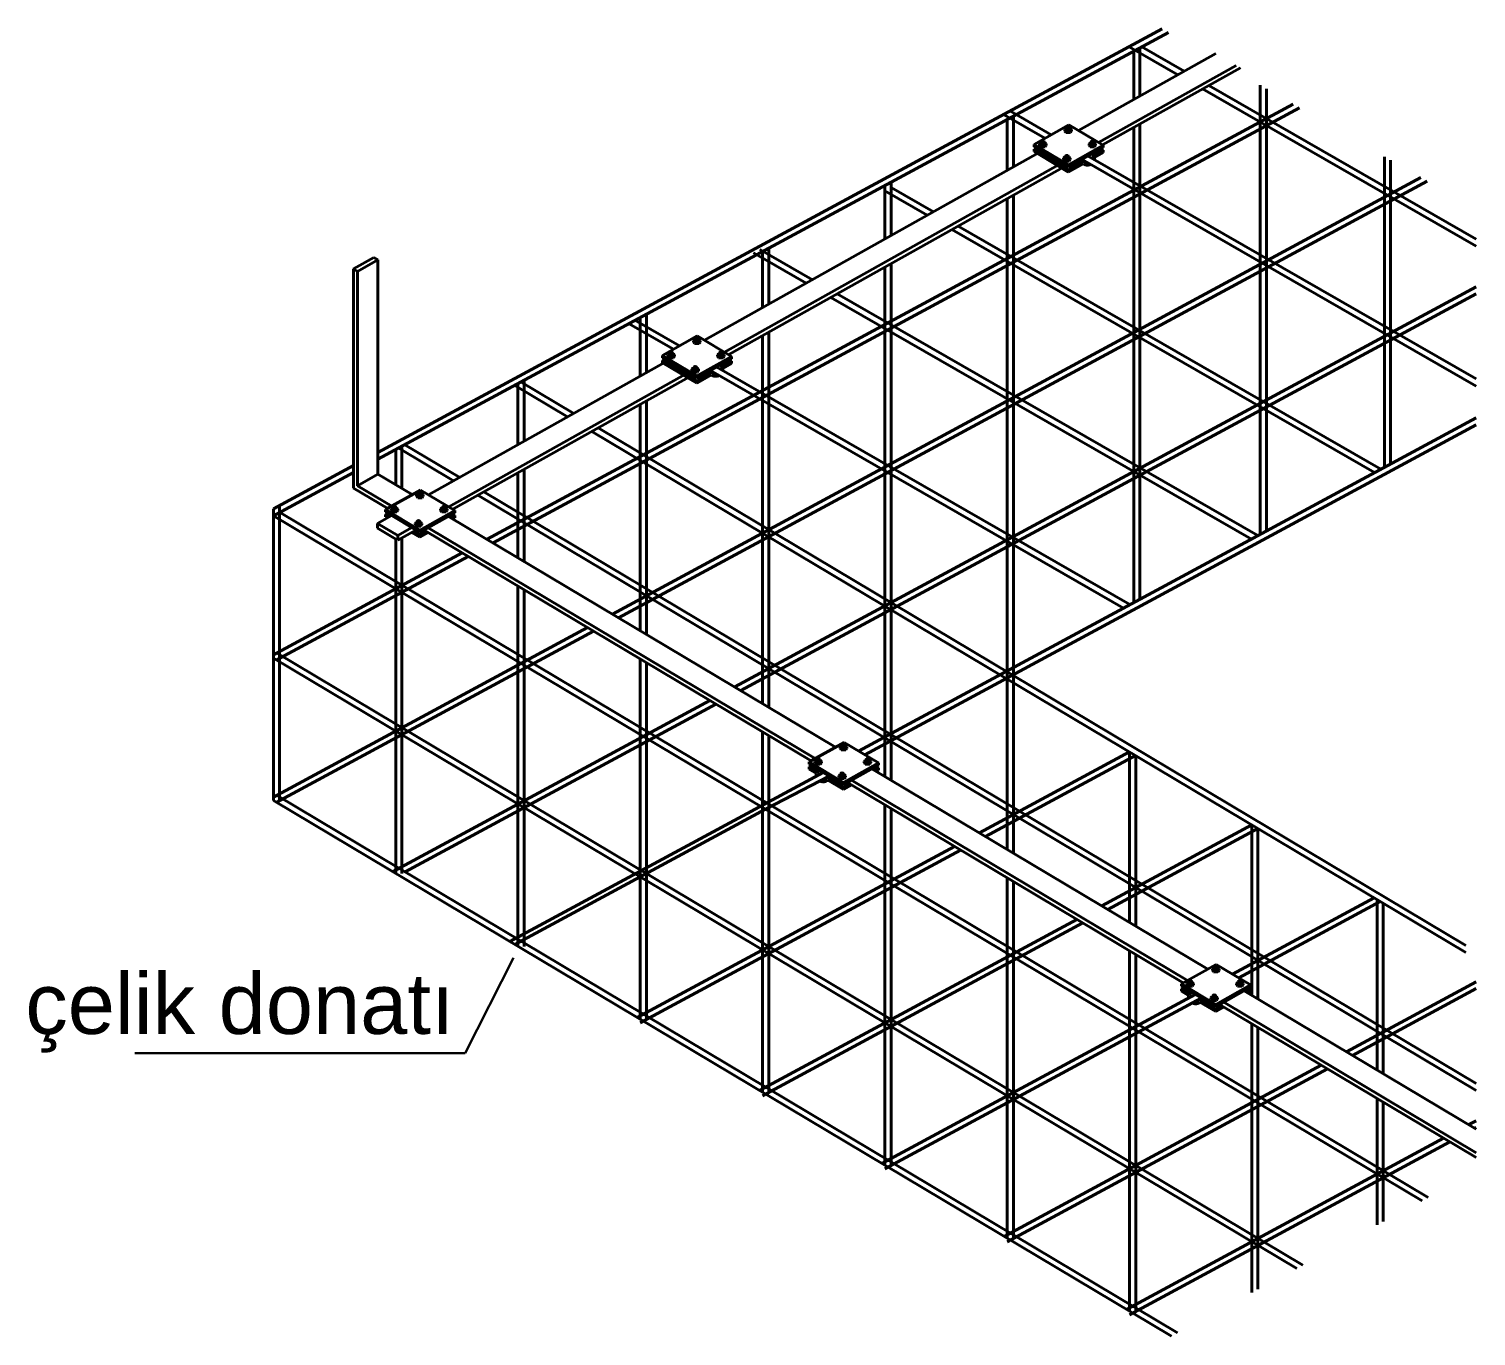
# Model space of a CAD drawing. Header units: millimetres. Extents: x -4521 to 20262, y 301 to 3092.
# Drawn here: x -1171.7 to -933.5, y 1295.6 to 1510.9 of the extents above; entities that cross this region are included whole.
import ezdxf

# ---------------------------------------------------------------- set-up
doc = ezdxf.new("R2010")
doc.units = ezdxf.units.MM
for name, color, linetype, lineweight in [('Aydınlatma Hattı', 1, 'Continuous', 40), ('Priz Hattı', 2, 'Continuous', 40), ('Yazılar', 4, 'Continuous', 30)]:
    doc.layers.add(name, color=color, linetype=linetype, lineweight=lineweight)
doc.styles.get("Standard").update_dxf_attribs({"font": 'arial.ttf'})

msp = doc.modelspace()

# ---------------------------------------------------------------- linework, layer by layer
at = {"layer": 'Aydınlatma Hattı'}
for p, q in [((-1114.279, 1441.123), (-985.14, 1510.853)), ((-1114.279, 1439.978), (-984.114, 1510.263)), ((-990.59, 1507.91), (-982.581, 1503.305)), ((-989.833, 1507.175), (-989.833, 1499.238)), ((-988.826, 1507.719), (-988.826, 1499.802)), ((-988.522, 1507.883), (-981.558, 1503.878)), ((-977.493, 1501.541), (-933.483, 1476.236)), ((-969.004, 1501.575), (-969.004, 1427.638)), ((-978.515, 1500.967), (-933.483, 1475.074)), ((-967.997, 1500.996), (-967.997, 1428.182)), ((-1096.296, 1426.802), (-963.587, 1498.461)), ((-1095.289, 1426.201), (-962.56, 1497.87)), ((-1011.196, 1496.729), (-1004.454, 1492.852)), ((-1010.154, 1497.291), (-1003.431, 1493.425)), ((-1009.661, 1496.469), (-1009.661, 1488.117)), ((-1010.668, 1495.925), (-1010.668, 1487.553)), ((-989.833, 1494.62), (-989.833, 1416.391)), ((-988.826, 1495.185), (-988.826, 1416.935)), ((-998.355, 1489.345), (-933.483, 1452.045)), ((-997.333, 1489.919), (-933.483, 1453.206)), ((-948.552, 1489.816), (-948.552, 1438.682)), ((-947.545, 1489.237), (-947.545, 1439.226)), ((-1075.663, 1414.494), (-942.555, 1486.368)), ((-1074.656, 1413.894), (-941.529, 1485.778)), ((-1030.806, 1485.051), (-1030.806, 1476.258)), ((-1029.807, 1484.742), (-1022.831, 1480.731)), ((-1029.799, 1485.595), (-1029.799, 1476.823)), ((-1030.849, 1484.179), (-1023.853, 1480.157)), ((-1010.668, 1482.935), (-1010.668, 1375.725)), ((-1009.661, 1483.499), (-1009.661, 1375.124)), ((-1019.788, 1477.82), (-950.186, 1437.8)), ((-1018.765, 1478.393), (-949.144, 1438.362)), ((-1052.445, 1473.975), (-1043.77, 1468.987)), ((-1051.423, 1474.549), (-1042.747, 1469.561)), ((-1050.944, 1474.177), (-1050.944, 1464.964)), ((-1049.937, 1474.721), (-1049.937, 1465.528)), ((-1030.806, 1471.64), (-1030.806, 1387.737)), ((-1029.799, 1472.205), (-1029.799, 1387.137)), ((-1055.524, 1402.482), (-933.483, 1468.38)), ((-1054.517, 1401.881), (-933.483, 1467.236)), ((-1039.704, 1466.65), (-970.475, 1426.844)), ((-1038.682, 1467.223), (-969.433, 1427.407)), ((-1072, 1462.918), (-1064.603, 1458.665)), ((-1071.083, 1463.303), (-1071.083, 1453.669)), ((-1070.076, 1463.846), (-1070.076, 1454.234)), ((-1073.041, 1462.356), (-1065.626, 1458.092)), ((-1049.937, 1460.91), (-1049.937, 1399.149)), ((-1050.944, 1460.346), (-1050.944, 1399.75)), ((-1059.527, 1454.585), (-991.518, 1415.481)), ((-1058.504, 1455.159), (-990.477, 1416.044)), ((-1091.902, 1452.248), (-1083.041, 1446.962)), ((-1091.221, 1452.429), (-1091.221, 1442.375)), ((-1090.87, 1452.805), (-1082.028, 1447.531)), ((-1090.214, 1452.972), (-1090.214, 1442.939)), ((-1071.083, 1449.051), (-1071.083, 1411.762)), ((-1070.076, 1449.616), (-1070.076, 1411.162)), ((-1035.14, 1391.927), (-933.483, 1446.819)), ((-1079.051, 1444.582), (-935.153, 1358.747)), ((-1078.038, 1445.151), (-935.153, 1359.919)), ((-1034.133, 1391.326), (-933.483, 1445.674)), ((-1111.359, 1441.555), (-1111.359, 1435.787)), ((-1110.865, 1441.822), (-1101.823, 1436.429)), ((-1110.352, 1442.098), (-1110.352, 1435.187)), ((-1109.833, 1442.379), (-1100.81, 1436.997)), ((-1131.498, 1431.825), (-1118.307, 1438.948)), ((-1131.498, 1430.681), (-1118.307, 1437.803)), ((-1091.221, 1437.757), (-1091.221, 1423.775)), ((-1090.214, 1438.322), (-1090.214, 1423.174)), ((-1096.82, 1434.617), (-933.483, 1337.185)), ((-1130.491, 1432.369), (-1130.491, 1383.783)), ((-1097.833, 1434.049), (-933.483, 1336.013)), ((-1131.498, 1431.825), (-1131.498, 1383.783)), ((-1131.498, 1430.681), (-942.38, 1317.871)), ((-1130.491, 1431.252), (-941.348, 1318.428)), ((-1050.077, 1429.011), (-1050.077, 1429.031)), ((-1111.359, 1426.843), (-1111.359, 1371.77)), ((-1110.352, 1427.027), (-1110.352, 1371.77)), ((-1131.498, 1407.794), (-1100.422, 1424.574)), ((-1131.019, 1406.908), (-1099.415, 1423.973)), ((-1091.221, 1419.085), (-1091.221, 1359.757)), ((-1090.214, 1418.484), (-1090.214, 1359.757)), ((-1131.498, 1384.345), (-1079.789, 1412.266)), ((-1131.019, 1383.459), (-1078.782, 1411.665)), ((-1130.982, 1408.096), (-961.981, 1307.287)), ((-1131.498, 1407.232), (-963.013, 1306.73)), ((-1090.214, 1406.655), (-1090.214, 1359.757)), ((-1071.083, 1407.073), (-1071.083, 1347.745)), ((-1070.076, 1406.472), (-1070.076, 1347.745)), ((-1111.854, 1372.065), (-1059.651, 1400.253)), ((-1109.816, 1372.022), (-1058.644, 1399.653)), ((-1050.944, 1395.06), (-1050.944, 1335.732)), ((-1049.937, 1394.459), (-1049.937, 1335.732)), ((-1015.248, 1378.456), (-990.551, 1391.792)), ((-990.529, 1391.779), (-990.529, 1363.712)), ((-1014.241, 1377.856), (-989.544, 1391.191)), ((-989.522, 1391.178), (-989.522, 1363.111)), ((-1092.546, 1360.548), (-1040.994, 1388.384)), ((-1050.45, 1382.335), (-1039.988, 1387.784)), ((-1130.982, 1384.647), (-982.614, 1296.146)), ((-1131.498, 1383.783), (-983.646, 1295.589)), ((-1091.716, 1360.053), (-1050.45, 1382.335)), ((-1030.806, 1383.047), (-1030.806, 1323.72)), ((-1029.799, 1382.447), (-1029.799, 1323.72)), ((-995.109, 1366.444), (-970.413, 1379.779)), ((-970.391, 1379.766), (-970.391, 1351.699)), ((-994.102, 1365.843), (-969.406, 1379.179)), ((-969.384, 1379.166), (-969.384, 1351.099)), ((-1071.578, 1348.04), (-1019.374, 1376.228)), ((-1071.099, 1347.154), (-1018.367, 1375.628)), ((-1010.668, 1371.035), (-1010.668, 1311.707)), ((-1009.661, 1370.434), (-1009.661, 1311.707)), ((-973.559, 1355.194), (-950.274, 1367.767)), ((-972.552, 1354.593), (-949.267, 1367.166)), ((-949.758, 1367.459), (-949.758, 1339.392)), ((-948.751, 1366.858), (-948.751, 1338.791)), ((-1051.439, 1336.027), (-999.236, 1364.216)), ((-1050.961, 1335.141), (-998.229, 1363.615)), ((-990.529, 1359.022), (-990.529, 1299.695)), ((-989.522, 1358.422), (-989.522, 1299.695)), ((-954.832, 1342.419), (-933.483, 1353.947)), ((-1031.301, 1324.015), (-979.749, 1351.851)), ((-1030.822, 1323.129), (-978.742, 1351.251)), ((-953.826, 1341.818), (-933.483, 1352.803)), ((-970.391, 1347.01), (-970.391, 1302.746)), ((-969.384, 1346.409), (-969.384, 1303.29)), ((-1011.163, 1312.002), (-958.959, 1340.19)), ((-1010.684, 1311.116), (-957.952, 1339.59)), ((-949.758, 1334.702), (-949.758, 1313.887)), ((-948.751, 1334.101), (-948.751, 1314.431)), ((-934.694, 1330.406), (-933.483, 1331.06)), ((-933.687, 1329.805), (-933.483, 1329.916)), ((-991.024, 1299.99), (-938.821, 1328.178)), ((-990.546, 1299.104), (-937.814, 1327.577))]:
    msp.add_line(p, q, dxfattribs=at)
at = {"layer": 'Priz Hattı'}
for p, q in [((-998.954, 1494.122), (-976.34, 1506.805)), ((-995.629, 1492.139), (-972.952, 1504.857)), ((-994.964, 1491.742), (-972.274, 1504.467)), ((-1006.262, 1491.837), (-1000.522, 1495.057)), ((-1000.979, 1494.503), (-1001.163, 1494.275)), ((-1001.163, 1494.275), (-1001.163, 1494.034)), ((-1000.979, 1494.046), (-1001.163, 1494.275)), ((-1000.979, 1493.805), (-1001.163, 1494.034)), ((-1000.979, 1494.503), (-1000.837, 1494.503)), ((-1000.979, 1494.046), (-1000.254, 1494.046)), ((-1000.979, 1494.046), (-1000.979, 1493.805)), ((-1000.837, 1494.603), (-1000.837, 1494.309)), ((-1000.522, 1495.057), (-994.869, 1491.685)), ((-1000.396, 1494.603), (-1000.396, 1494.309)), ((-1000.396, 1494.503), (-1000.254, 1494.503)), ((-1000.254, 1494.503), (-1000.069, 1494.275)), ((-1000.254, 1494.046), (-1000.069, 1494.275)), ((-1000.254, 1494.046), (-1000.254, 1493.805)), ((-1000.254, 1493.805), (-1000.069, 1494.034)), ((-1000.069, 1494.275), (-1000.069, 1494.034)), ((-1006.262, 1491.837), (-1000.61, 1488.466)), ((-1006.262, 1491.837), (-1006.262, 1491.447)), ((-1005.169, 1492.153), (-1005.353, 1491.925)), ((-1005.353, 1491.925), (-1005.353, 1491.684)), ((-1005.169, 1491.696), (-1005.353, 1491.925)), ((-1005.169, 1491.455), (-1005.353, 1491.684)), ((-1005.169, 1492.153), (-1005.027, 1492.153)), ((-1005.169, 1491.696), (-1004.444, 1491.696)), ((-1005.169, 1491.696), (-1005.169, 1491.455)), ((-1005.027, 1492.253), (-1005.027, 1491.959)), ((-1004.586, 1492.253), (-1004.586, 1491.959)), ((-1004.586, 1492.153), (-1004.444, 1492.153)), ((-1004.444, 1492.153), (-1004.26, 1491.925)), ((-1004.444, 1491.696), (-1004.26, 1491.925)), ((-1004.444, 1491.696), (-1004.444, 1491.455)), ((-1004.444, 1491.455), (-1004.26, 1491.684)), ((-1004.26, 1491.925), (-1004.26, 1491.684)), ((-1000.979, 1493.805), (-1000.254, 1493.805)), ((-1000.61, 1488.466), (-994.869, 1491.685)), ((-997.023, 1492.144), (-997.207, 1491.915)), ((-997.023, 1491.686), (-997.207, 1491.915)), ((-997.207, 1491.915), (-997.207, 1491.674)), ((-997.023, 1491.445), (-997.207, 1491.674)), ((-997.023, 1492.144), (-996.881, 1492.144)), ((-997.023, 1491.686), (-997.023, 1491.445)), ((-997.023, 1491.686), (-996.298, 1491.686)), ((-996.881, 1492.243), (-996.881, 1491.95)), ((-996.44, 1492.243), (-996.44, 1491.949)), ((-996.44, 1492.144), (-996.298, 1492.144)), ((-996.298, 1492.144), (-996.113, 1491.915)), ((-996.298, 1491.686), (-996.113, 1491.915)), ((-996.298, 1491.686), (-996.298, 1491.445)), ((-996.298, 1491.445), (-996.113, 1491.674)), ((-996.113, 1491.915), (-996.113, 1491.674)), ((-994.869, 1491.685), (-994.869, 1491.3)), ((-1060.522, 1459.592), (-1005.041, 1490.708)), ((-1006.262, 1491.447), (-1000.615, 1488.078)), ((-1006.262, 1491.036), (-1005.908, 1491.235)), ((-1006.262, 1491.036), (-1006.262, 1490.645)), ((-1006.262, 1491.036), (-1000.61, 1487.664)), ((-1006.262, 1490.645), (-1000.615, 1487.276)), ((-1005.169, 1491.455), (-1004.444, 1491.455)), ((-1001.213, 1489.794), (-1001.397, 1489.565)), ((-1001.213, 1489.336), (-1001.397, 1489.565)), ((-1001.397, 1489.565), (-1001.397, 1489.324)), ((-1001.213, 1489.095), (-1001.397, 1489.324)), ((-1001.213, 1489.794), (-1001.071, 1489.794)), ((-1001.213, 1489.336), (-1001.213, 1489.095)), ((-1001.213, 1489.336), (-1000.488, 1489.336)), ((-1001.213, 1489.095), (-1000.488, 1489.095)), ((-1001.071, 1489.893), (-1001.071, 1489.6)), ((-1000.63, 1489.893), (-1000.63, 1489.599)), ((-1000.63, 1489.794), (-1000.488, 1489.794)), ((-1000.615, 1488.078), (-994.869, 1491.3)), ((-1000.488, 1489.794), (-1000.304, 1489.565)), ((-1000.488, 1489.336), (-1000.304, 1489.565)), ((-1000.488, 1489.336), (-1000.488, 1489.095)), ((-1000.488, 1489.095), (-1000.304, 1489.324)), ((-1000.304, 1489.565), (-1000.304, 1489.324)), ((-997.023, 1491.445), (-996.298, 1491.445)), ((-996.712, 1489.85), (-994.869, 1490.884)), ((-996.303, 1489.695), (-994.869, 1490.499)), ((-995.229, 1491.098), (-994.869, 1490.884)), ((-994.869, 1490.884), (-994.869, 1490.499)), ((-1057.197, 1457.609), (-1001.716, 1488.725)), ((-1056.532, 1457.212), (-1001.043, 1488.333)), ((-1000.615, 1487.276), (-998.161, 1488.652)), ((-1000.61, 1488.466), (-1000.615, 1488.078)), ((-1000.61, 1487.664), (-1000.615, 1487.276)), ((-1000.61, 1487.664), (-998.083, 1489.081)), ((-1118.307, 1471.321), (-1114.95, 1473.227)), ((-1117.635, 1470.93), (-1114.279, 1472.836)), ((-1114.279, 1472.836), (-1114.95, 1473.227)), ((-1114.279, 1437.529), (-1114.279, 1472.836)), ((-1118.307, 1435.242), (-1118.307, 1471.321)), ((-1117.635, 1470.93), (-1118.307, 1471.321)), ((-1117.635, 1435.623), (-1117.635, 1470.93)), ((-1067.439, 1457.075), (-1061.699, 1460.294)), ((-1062.155, 1459.741), (-1062.34, 1459.512)), ((-1062.34, 1459.512), (-1062.34, 1459.271)), ((-1062.155, 1459.283), (-1062.34, 1459.512)), ((-1062.155, 1459.042), (-1062.34, 1459.271)), ((-1062.155, 1459.741), (-1062.014, 1459.741)), ((-1062.155, 1459.283), (-1061.43, 1459.283)), ((-1062.155, 1459.283), (-1062.155, 1459.042)), ((-1062.155, 1459.042), (-1061.43, 1459.042)), ((-1062.014, 1459.84), (-1062.014, 1459.546)), ((-1061.699, 1460.294), (-1056.046, 1456.922)), ((-1061.572, 1459.84), (-1061.572, 1459.546)), ((-1061.572, 1459.741), (-1061.43, 1459.741)), ((-1061.43, 1459.741), (-1061.246, 1459.512)), ((-1061.43, 1459.283), (-1061.246, 1459.512)), ((-1061.43, 1459.283), (-1061.43, 1459.042)), ((-1061.43, 1459.042), (-1061.246, 1459.271)), ((-1061.246, 1459.512), (-1061.246, 1459.271)), ((-1105.941, 1434.119), (-1066.6, 1456.183)), ((-1067.439, 1457.075), (-1067.439, 1456.684)), ((-1067.439, 1457.075), (-1061.787, 1453.703)), ((-1067.439, 1456.684), (-1061.792, 1453.315)), ((-1067.439, 1456.273), (-1067.084, 1456.472)), ((-1067.439, 1456.273), (-1067.439, 1455.882)), ((-1067.439, 1456.273), (-1061.787, 1452.901)), ((-1067.439, 1455.882), (-1061.792, 1452.514)), ((-1066.346, 1457.391), (-1066.53, 1457.162)), ((-1066.53, 1457.162), (-1066.53, 1456.921)), ((-1066.346, 1456.933), (-1066.53, 1457.162)), ((-1066.346, 1456.692), (-1066.53, 1456.921)), ((-1066.346, 1457.391), (-1066.204, 1457.391)), ((-1066.346, 1456.933), (-1066.346, 1456.692)), ((-1066.346, 1456.933), (-1065.621, 1456.933)), ((-1066.346, 1456.692), (-1065.621, 1456.692)), ((-1066.204, 1457.49), (-1066.204, 1457.197)), ((-1065.763, 1457.49), (-1065.763, 1457.196)), ((-1065.763, 1457.391), (-1065.621, 1457.391)), ((-1065.621, 1457.391), (-1065.436, 1457.162)), ((-1065.621, 1456.933), (-1065.436, 1457.162)), ((-1065.621, 1456.933), (-1065.621, 1456.692)), ((-1065.621, 1456.692), (-1065.436, 1456.921)), ((-1065.436, 1457.162), (-1065.436, 1456.921)), ((-1061.792, 1453.315), (-1056.046, 1456.538)), ((-1061.787, 1453.703), (-1056.046, 1456.922)), ((-1058.199, 1457.381), (-1058.384, 1457.152)), ((-1058.199, 1456.923), (-1058.384, 1457.152)), ((-1058.384, 1457.152), (-1058.384, 1456.911)), ((-1058.199, 1456.682), (-1058.384, 1456.911)), ((-1058.199, 1457.381), (-1058.058, 1457.381)), ((-1058.199, 1456.923), (-1058.199, 1456.682)), ((-1058.199, 1456.923), (-1057.475, 1456.923)), ((-1058.199, 1456.682), (-1057.475, 1456.682)), ((-1058.058, 1457.48), (-1058.058, 1457.187)), ((-1057.889, 1455.087), (-1056.046, 1456.121)), ((-1057.616, 1457.48), (-1057.616, 1457.186)), ((-1057.616, 1457.381), (-1057.475, 1457.381)), ((-1057.48, 1454.932), (-1056.046, 1455.736)), ((-1057.475, 1457.381), (-1057.29, 1457.152)), ((-1057.475, 1456.923), (-1057.29, 1457.152)), ((-1057.475, 1456.923), (-1057.475, 1456.682)), ((-1057.475, 1456.682), (-1057.29, 1456.911)), ((-1057.29, 1457.152), (-1057.29, 1456.911)), ((-1056.406, 1456.336), (-1056.046, 1456.121)), ((-1056.046, 1456.922), (-1056.046, 1456.538)), ((-1056.046, 1456.121), (-1056.046, 1455.736)), ((-1102.616, 1432.135), (-1063.275, 1454.2)), ((-1101.951, 1431.739), (-1062.61, 1453.803)), ((-1062.39, 1455.031), (-1062.574, 1454.802)), ((-1062.39, 1454.573), (-1062.574, 1454.802)), ((-1062.574, 1454.802), (-1062.574, 1454.561)), ((-1062.39, 1454.332), (-1062.574, 1454.561)), ((-1062.39, 1455.031), (-1062.248, 1455.031)), ((-1062.39, 1454.573), (-1062.39, 1454.332)), ((-1062.39, 1454.573), (-1061.665, 1454.573)), ((-1062.39, 1454.332), (-1061.665, 1454.332)), ((-1062.248, 1455.13), (-1062.248, 1454.837)), ((-1061.807, 1455.13), (-1061.807, 1454.836)), ((-1061.807, 1455.031), (-1061.665, 1455.031)), ((-1061.792, 1452.514), (-1059.338, 1453.89)), ((-1061.787, 1453.703), (-1061.792, 1453.315)), ((-1061.787, 1452.901), (-1059.26, 1454.318)), ((-1061.665, 1455.031), (-1061.48, 1454.802)), ((-1061.665, 1454.573), (-1061.48, 1454.802)), ((-1061.665, 1454.573), (-1061.665, 1454.332)), ((-1061.665, 1454.332), (-1061.48, 1454.561)), ((-1061.48, 1454.802), (-1061.48, 1454.561)), ((-1061.787, 1452.901), (-1061.792, 1452.514)), ((-1117.635, 1435.623), (-1114.279, 1437.529)), ((-1114.279, 1437.529), (-1108.622, 1434.155)), ((-1118.307, 1435.242), (-1112.674, 1431.882)), ((-1117.635, 1435.623), (-1111.999, 1432.261)), ((-1113.012, 1431.693), (-1107.271, 1434.912)), ((-1107.728, 1434.359), (-1107.913, 1434.13)), ((-1107.728, 1434.359), (-1107.586, 1434.359)), ((-1107.586, 1434.458), (-1107.586, 1434.165)), ((-1107.271, 1434.912), (-1101.619, 1431.54)), ((-1107.145, 1434.458), (-1107.145, 1434.164)), ((-1107.145, 1434.359), (-1107.003, 1434.359)), ((-1107.003, 1434.359), (-1106.819, 1434.13)), ((-1111.918, 1432.009), (-1112.103, 1431.78)), ((-1111.918, 1432.009), (-1111.776, 1432.009)), ((-1111.776, 1432.108), (-1111.776, 1431.815)), ((-1111.335, 1432.108), (-1111.335, 1431.814)), ((-1111.335, 1432.009), (-1111.193, 1432.009)), ((-1111.193, 1432.009), (-1111.009, 1431.78)), ((-1107.913, 1434.13), (-1107.913, 1433.889)), ((-1107.728, 1433.901), (-1107.913, 1434.13)), ((-1107.728, 1433.66), (-1107.913, 1433.889)), ((-1107.728, 1433.901), (-1107.003, 1433.901)), ((-1107.728, 1433.901), (-1107.728, 1433.66)), ((-1107.728, 1433.66), (-1107.003, 1433.66)), ((-1107.003, 1433.901), (-1106.819, 1434.13)), ((-1107.003, 1433.901), (-1107.003, 1433.66)), ((-1107.003, 1433.66), (-1106.819, 1433.889)), ((-1106.819, 1434.13), (-1106.819, 1433.889)), ((-1103.772, 1431.999), (-1103.957, 1431.77)), ((-1103.772, 1431.999), (-1103.63, 1431.999)), ((-1103.63, 1432.098), (-1103.63, 1431.805)), ((-1103.189, 1432.098), (-1103.189, 1431.804)), ((-1103.189, 1431.999), (-1103.047, 1431.999)), ((-1103.047, 1431.999), (-1102.863, 1431.77)), ((-1114.345, 1429.406), (-1112.02, 1430.71)), ((-1113.012, 1431.693), (-1107.359, 1428.321)), ((-1113.012, 1431.693), (-1113.012, 1431.302)), ((-1113.012, 1431.302), (-1107.365, 1427.933)), ((-1113.012, 1430.891), (-1112.657, 1431.09)), ((-1113.012, 1430.891), (-1113.012, 1430.5)), ((-1113.012, 1430.891), (-1112.375, 1430.511)), ((-1113.012, 1430.5), (-1112.712, 1430.321)), ((-1112.103, 1431.78), (-1112.103, 1431.539)), ((-1111.918, 1431.551), (-1112.103, 1431.78)), ((-1111.918, 1431.31), (-1112.103, 1431.539)), ((-1111.918, 1431.551), (-1111.193, 1431.551)), ((-1111.918, 1431.551), (-1111.918, 1431.31)), ((-1111.918, 1431.31), (-1111.193, 1431.31)), ((-1111.193, 1431.551), (-1111.009, 1431.78)), ((-1111.193, 1431.551), (-1111.193, 1431.31)), ((-1111.193, 1431.31), (-1111.009, 1431.539)), ((-1111.009, 1431.78), (-1111.009, 1431.539)), ((-1107.962, 1429.649), (-1108.147, 1429.42)), ((-1107.962, 1429.649), (-1107.82, 1429.649)), ((-1107.82, 1429.748), (-1107.82, 1429.455)), ((-1107.379, 1429.748), (-1107.379, 1429.454)), ((-1107.379, 1429.649), (-1107.237, 1429.649)), ((-1107.365, 1427.933), (-1101.619, 1431.156)), ((-1107.359, 1428.321), (-1101.619, 1431.54)), ((-1107.237, 1429.649), (-1107.053, 1429.42)), ((-1103.772, 1431.541), (-1103.957, 1431.77)), ((-1103.957, 1431.77), (-1103.957, 1431.529)), ((-1103.772, 1431.3), (-1103.957, 1431.529)), ((-1103.772, 1431.541), (-1103.772, 1431.3)), ((-1103.772, 1431.541), (-1103.047, 1431.541)), ((-1103.772, 1431.3), (-1103.047, 1431.3)), ((-1103.047, 1431.541), (-1102.863, 1431.77)), ((-1103.047, 1431.541), (-1103.047, 1431.3)), ((-1103.047, 1431.3), (-1102.863, 1431.529)), ((-1102.863, 1431.77), (-1102.863, 1431.529)), ((-1102.637, 1430.585), (-1038.924, 1392.579)), ((-1101.619, 1430.739), (-1102.277, 1430.37)), ((-1101.979, 1430.954), (-1101.619, 1430.739)), ((-1101.619, 1430.354), (-1101.944, 1430.171)), ((-1101.619, 1431.54), (-1101.619, 1431.156)), ((-1101.619, 1430.739), (-1101.619, 1430.354)), ((-1114.345, 1429.406), (-1111.02, 1427.422)), ((-1114.345, 1429.406), (-1114.345, 1428.624)), ((-1114.345, 1428.624), (-1111.031, 1426.647)), ((-1111.02, 1427.422), (-1108.695, 1428.726)), ((-1111.02, 1426.652), (-1108.03, 1428.33)), ((-1111.02, 1427.422), (-1111.02, 1426.652)), ((-1108.722, 1427.941), (-1107.365, 1427.132)), ((-1108.385, 1428.131), (-1107.359, 1427.519)), ((-1107.962, 1429.191), (-1108.147, 1429.42)), ((-1108.147, 1429.42), (-1108.147, 1429.179)), ((-1107.962, 1428.95), (-1108.147, 1429.179)), ((-1107.962, 1429.191), (-1107.962, 1428.95)), ((-1107.962, 1429.191), (-1107.237, 1429.191)), ((-1107.962, 1428.95), (-1107.237, 1428.95)), ((-1107.359, 1428.321), (-1107.365, 1427.933)), ((-1107.365, 1427.132), (-1105.997, 1427.899)), ((-1107.359, 1427.519), (-1107.365, 1427.132)), ((-1107.359, 1427.519), (-1106.329, 1428.097)), ((-1107.237, 1429.191), (-1107.053, 1429.42)), ((-1107.237, 1429.191), (-1107.237, 1428.95)), ((-1107.237, 1428.95), (-1107.053, 1429.179)), ((-1107.053, 1429.42), (-1107.053, 1429.179)), ((-1106.689, 1428.312), (-1042.976, 1390.307)), ((-1106.014, 1428.691), (-1042.301, 1390.686)), ((-1043.278, 1390.137), (-1037.537, 1393.357)), ((-1037.994, 1392.803), (-1038.179, 1392.574)), ((-1037.994, 1392.346), (-1038.179, 1392.574)), ((-1038.179, 1392.574), (-1038.179, 1392.334)), ((-1037.994, 1392.105), (-1038.179, 1392.334)), ((-1037.994, 1392.803), (-1037.852, 1392.803)), ((-1037.994, 1392.346), (-1037.994, 1392.105)), ((-1037.994, 1392.346), (-1037.269, 1392.346)), ((-1037.994, 1392.105), (-1037.269, 1392.105)), ((-1037.852, 1392.903), (-1037.852, 1392.609)), ((-1037.537, 1393.357), (-1031.885, 1389.985)), ((-1037.411, 1392.903), (-1037.411, 1392.609)), ((-1037.411, 1392.803), (-1037.269, 1392.803)), ((-1037.269, 1392.803), (-1037.085, 1392.574)), ((-1037.269, 1392.346), (-1037.085, 1392.574)), ((-1037.269, 1392.346), (-1037.269, 1392.105)), ((-1037.269, 1392.105), (-1037.085, 1392.334)), ((-1037.085, 1392.574), (-1037.085, 1392.334)), ((-1043.278, 1390.137), (-1043.278, 1389.747)), ((-1043.278, 1390.137), (-1037.625, 1386.766)), ((-1043.278, 1389.747), (-1037.631, 1386.378)), ((-1043.278, 1389.336), (-1042.923, 1389.535)), ((-1043.278, 1389.336), (-1041.656, 1388.368)), ((-1043.278, 1389.336), (-1043.278, 1388.945)), ((-1042.185, 1390.453), (-1042.369, 1390.224)), ((-1042.185, 1389.996), (-1042.369, 1390.224)), ((-1042.369, 1390.224), (-1042.369, 1389.984)), ((-1042.185, 1389.755), (-1042.369, 1389.984)), ((-1042.185, 1390.453), (-1042.043, 1390.453)), ((-1042.185, 1389.996), (-1042.185, 1389.755)), ((-1042.185, 1389.996), (-1041.46, 1389.996)), ((-1042.185, 1389.755), (-1041.46, 1389.755)), ((-1042.043, 1390.553), (-1042.043, 1390.259)), ((-1041.602, 1390.553), (-1041.602, 1390.259)), ((-1041.602, 1390.453), (-1041.46, 1390.453)), ((-1041.46, 1390.453), (-1041.275, 1390.224)), ((-1041.46, 1389.996), (-1041.275, 1390.224)), ((-1041.46, 1389.996), (-1041.46, 1389.755)), ((-1041.46, 1389.755), (-1041.275, 1389.984)), ((-1041.275, 1390.224), (-1041.275, 1389.984)), ((-1037.631, 1386.378), (-1031.885, 1389.6)), ((-1037.625, 1386.766), (-1031.885, 1389.985)), ((-1034.038, 1390.444), (-1034.223, 1390.215)), ((-1034.223, 1390.215), (-1034.223, 1389.974)), ((-1034.038, 1389.986), (-1034.223, 1390.215)), ((-1034.038, 1389.745), (-1034.223, 1389.974)), ((-1034.038, 1390.444), (-1033.896, 1390.444)), ((-1034.038, 1389.986), (-1033.313, 1389.986)), ((-1034.038, 1389.986), (-1034.038, 1389.745)), ((-1034.038, 1389.745), (-1033.313, 1389.745)), ((-1033.896, 1390.543), (-1033.896, 1390.25)), ((-1033.455, 1390.543), (-1033.455, 1390.249)), ((-1033.455, 1390.444), (-1033.313, 1390.444)), ((-1033.313, 1390.444), (-1033.129, 1390.215)), ((-1033.313, 1389.986), (-1033.129, 1390.215)), ((-1033.313, 1389.986), (-1033.313, 1389.745)), ((-1033.313, 1389.745), (-1033.129, 1389.974)), ((-1033.129, 1390.215), (-1033.129, 1389.974)), ((-1031.885, 1389.184), (-1032.543, 1388.815)), ((-1032.245, 1389.398), (-1031.885, 1389.184)), ((-1031.885, 1389.985), (-1031.885, 1389.6)), ((-1031.885, 1389.184), (-1031.885, 1388.799)), ((-1043.278, 1388.945), (-1042.098, 1388.241)), ((-1040.319, 1387.571), (-1037.625, 1385.964)), ((-1040.227, 1387.125), (-1037.631, 1385.576)), ((-1038.229, 1388.094), (-1038.413, 1387.865)), ((-1038.413, 1387.865), (-1038.413, 1387.624)), ((-1038.229, 1387.636), (-1038.413, 1387.865)), ((-1038.229, 1387.395), (-1038.413, 1387.624)), ((-1038.229, 1388.094), (-1038.087, 1388.094)), ((-1038.229, 1387.636), (-1037.504, 1387.636)), ((-1038.229, 1387.636), (-1038.229, 1387.395)), ((-1038.229, 1387.395), (-1037.504, 1387.395)), ((-1038.087, 1388.193), (-1038.087, 1387.9)), ((-1037.646, 1388.193), (-1037.646, 1387.899)), ((-1037.646, 1388.094), (-1037.504, 1388.094)), ((-1037.625, 1386.766), (-1037.631, 1386.378)), ((-1037.504, 1388.094), (-1037.319, 1387.865)), ((-1037.504, 1387.636), (-1037.319, 1387.865)), ((-1037.504, 1387.636), (-1037.504, 1387.395)), ((-1037.504, 1387.395), (-1037.319, 1387.624)), ((-1037.319, 1387.865), (-1037.319, 1387.624)), ((-1036.991, 1386.737), (-981.685, 1353.747)), ((-1036.316, 1387.115), (-981.01, 1354.125)), ((-1032.939, 1389.009), (-977.633, 1356.019)), ((-1031.885, 1388.799), (-1032.211, 1388.616)), ((-1037.631, 1385.576), (-1036.263, 1386.344)), ((-1037.625, 1385.964), (-1037.631, 1385.576)), ((-1037.625, 1385.964), (-1036.595, 1386.542)), ((-981.987, 1353.577), (-976.247, 1356.797)), ((-976.704, 1356.243), (-976.888, 1356.014)), ((-976.888, 1356.014), (-976.888, 1355.774)), ((-976.704, 1355.785), (-976.888, 1356.014)), ((-976.704, 1355.545), (-976.888, 1355.774)), ((-976.704, 1356.243), (-976.562, 1356.243)), ((-976.704, 1355.785), (-975.979, 1355.785)), ((-976.704, 1355.785), (-976.704, 1355.545)), ((-976.562, 1356.342), (-976.562, 1356.049)), ((-976.247, 1356.797), (-970.594, 1353.425)), ((-976.121, 1356.342), (-976.121, 1356.049)), ((-976.121, 1356.243), (-975.979, 1356.243)), ((-975.979, 1356.243), (-975.794, 1356.014)), ((-975.979, 1355.785), (-975.794, 1356.014)), ((-975.979, 1355.785), (-975.979, 1355.545)), ((-975.979, 1355.545), (-975.794, 1355.774)), ((-975.794, 1356.014), (-975.794, 1355.774)), ((-981.987, 1353.577), (-981.987, 1353.186)), ((-981.987, 1353.577), (-976.335, 1350.205)), ((-980.894, 1353.893), (-981.078, 1353.664)), ((-981.078, 1353.664), (-981.078, 1353.424)), ((-980.894, 1353.435), (-981.078, 1353.664)), ((-980.894, 1353.195), (-981.078, 1353.424)), ((-980.894, 1353.893), (-980.752, 1353.893)), ((-980.894, 1353.435), (-980.169, 1353.435)), ((-980.894, 1353.435), (-980.894, 1353.195)), ((-980.752, 1353.992), (-980.752, 1353.699)), ((-980.311, 1353.992), (-980.311, 1353.699)), ((-980.311, 1353.893), (-980.169, 1353.893)), ((-980.169, 1353.893), (-979.984, 1353.664)), ((-980.169, 1353.435), (-979.984, 1353.664)), ((-980.169, 1353.435), (-980.169, 1353.195)), ((-980.169, 1353.195), (-979.984, 1353.424)), ((-979.984, 1353.664), (-979.984, 1353.424)), ((-976.704, 1355.545), (-975.979, 1355.545)), ((-976.335, 1350.205), (-970.594, 1353.425)), ((-972.748, 1353.883), (-972.932, 1353.655)), ((-972.748, 1353.426), (-972.932, 1353.655)), ((-972.932, 1353.655), (-972.932, 1353.414)), ((-972.748, 1353.185), (-972.932, 1353.414)), ((-972.748, 1353.883), (-972.606, 1353.883)), ((-972.748, 1353.426), (-972.748, 1353.185)), ((-972.748, 1353.426), (-972.023, 1353.426)), ((-972.606, 1353.983), (-972.606, 1353.689)), ((-972.165, 1353.983), (-972.165, 1353.689)), ((-972.165, 1353.883), (-972.023, 1353.883)), ((-972.023, 1353.883), (-971.838, 1353.655)), ((-972.023, 1353.426), (-971.838, 1353.655)), ((-972.023, 1353.426), (-972.023, 1353.185)), ((-972.023, 1353.185), (-971.838, 1353.414)), ((-971.838, 1353.655), (-971.838, 1353.414)), ((-970.594, 1353.425), (-970.594, 1353.04)), ((-981.987, 1353.186), (-976.34, 1349.818)), ((-981.987, 1352.776), (-981.632, 1352.975)), ((-981.987, 1352.776), (-981.987, 1352.385)), ((-981.987, 1352.776), (-980.365, 1351.808)), ((-981.987, 1352.385), (-980.807, 1351.681)), ((-980.894, 1353.195), (-980.169, 1353.195)), ((-979.028, 1351.011), (-976.335, 1349.404)), ((-976.938, 1351.533), (-977.122, 1351.305)), ((-976.938, 1351.076), (-977.122, 1351.305)), ((-977.122, 1351.305), (-977.122, 1351.064)), ((-976.938, 1350.835), (-977.122, 1351.064)), ((-976.938, 1351.533), (-976.796, 1351.533)), ((-976.938, 1351.076), (-976.938, 1350.835)), ((-976.938, 1351.076), (-976.213, 1351.076)), ((-976.796, 1351.633), (-976.796, 1351.339)), ((-976.355, 1351.633), (-976.355, 1351.339)), ((-976.355, 1351.533), (-976.213, 1351.533)), ((-976.34, 1349.818), (-970.594, 1353.04)), ((-976.213, 1351.533), (-976.028, 1351.305)), ((-976.213, 1351.076), (-976.028, 1351.305)), ((-976.213, 1351.076), (-976.213, 1350.835)), ((-976.213, 1350.835), (-976.028, 1351.064)), ((-976.028, 1351.305), (-976.028, 1351.064)), ((-972.748, 1353.185), (-972.023, 1353.185)), ((-971.648, 1352.449), (-933.483, 1329.683)), ((-970.594, 1352.623), (-971.252, 1352.254)), ((-970.954, 1352.838), (-970.594, 1352.623)), ((-970.594, 1352.239), (-970.92, 1352.056)), ((-970.594, 1352.623), (-970.594, 1352.239)), ((-978.936, 1350.565), (-976.34, 1349.016)), ((-976.938, 1350.835), (-976.213, 1350.835)), ((-976.335, 1350.205), (-976.34, 1349.818)), ((-976.34, 1349.016), (-974.972, 1349.783)), ((-976.335, 1349.404), (-976.34, 1349.016)), ((-976.335, 1349.404), (-975.304, 1349.982)), ((-975.7, 1350.176), (-933.483, 1324.994)), ((-975.025, 1350.555), (-933.483, 1325.775))]:
    msp.add_line(p, q, dxfattribs=at)
for centre in [(-1000.616, 1494.603), (-1004.806, 1492.253), (-996.66, 1492.243), (-1000.85, 1489.893), (-1061.793, 1459.84), (-1065.983, 1457.49), (-1057.837, 1457.48), (-1062.027, 1455.13), (-1107.366, 1434.458), (-1111.556, 1432.108), (-1103.41, 1432.098), (-1107.6, 1429.748), (-1037.632, 1392.903), (-1041.822, 1390.553), (-1033.676, 1390.543), (-1037.866, 1388.193), (-976.341, 1356.342), (-980.531, 1353.992), (-972.385, 1353.983), (-976.575, 1351.633)]:
    msp.add_ellipse(centre, major_axis=(-0.221, 0), ratio=0.6259016, dxfattribs=at)
for centre, major_axis, ratio, start_param, end_param in [((-1000.616, 1494.324), (-0.221, 0), 0.6259016, 0.1111897, 3.0269804), ((-1004.806, 1491.974), (-0.221, 0), 0.6259016, 0.1111897, 3.0269804), ((-996.66, 1491.964), (-0.221, 0), 0.6259016, 0.1111897, 3.0269804), ((-1000.85, 1489.614), (-0.221, 0), 0.6259016, 0.1111897, 3.0269804), ((-1061.793, 1459.561), (-0.221, 0), 0.6259016, 0.1111897, 3.0269804), ((-1065.983, 1457.211), (-0.221, 0), 0.6259016, 0.1111897, 3.0269804), ((-1057.837, 1457.201), (-0.221, 0), 0.6259016, 0.1111897, 3.0269804), ((-1062.027, 1454.851), (-0.221, 0), 0.6259016, 0.1111897, 3.0269804), ((-1107.366, 1434.179), (-0.221, 0), 0.6259016, 0.1111897, 3.0269804), ((-1111.556, 1431.829), (-0.221, 0), 0.6259016, 0.1111897, 3.0269804), ((-1103.41, 1431.819), (-0.221, 0), 0.6259016, 0.1111897, 3.0269804), ((-1107.6, 1429.469), (-0.221, 0), 0.6259016, 0.1111897, 3.0269804), ((-1037.632, 1392.624), (-0.221, 0), 0.6259016, 0.1111897, 3.0269804), ((-1041.822, 1390.274), (-0.221, 0), 0.6259016, 0.1111897, 3.0269804), ((-1033.676, 1390.264), (-0.221, 0), 0.6259016, 0.1111897, 3.0269804), ((-1041.037, 1387.888), (-0.688, 0.38), 0.8446941, 6.1005377, 6.7714787), ((-1041.037, 1387.888), (-0.688, 0.38), 0.8446941, 8.2202483, 9.5292234), ((-1037.866, 1387.914), (-0.221, 0), 0.6259016, 0.1111897, 3.0269804), ((-976.341, 1356.064), (-0.221, 0), 0.6259016, 0.1111897, 3.0269804), ((-980.531, 1353.714), (-0.221, 0), 0.6259016, 0.1111897, 3.0269804), ((-972.385, 1353.704), (-0.221, 0), 0.6259016, 0.1111897, 3.0269804), ((-979.746, 1351.328), (-0.688, 0.38), 0.8446941, 6.1005377, 6.6973056), ((-979.746, 1351.328), (-0.688, 0.38), 0.8446941, 8.167194, 9.5292234), ((-976.575, 1351.354), (-0.221, 0), 0.6259016, 0.1111897, 3.0269804)]:
    msp.add_ellipse(centre, major_axis=major_axis, ratio=ratio, start_param=start_param, end_param=end_param, dxfattribs=at)
at = {"layer": 'Priz Hattı', "extrusion": (0, 0, -1)}
for centre, start_param, end_param in [((-997.387, 1489.447), 6.2336119, 6.7714787), ((-997.387, 1489.447), 8.2202483, 9.4387675), ((-1058.564, 1454.684), 8.2202483, 9.4387675), ((-1058.564, 1454.684), 6.2336119, 6.7714787)]:
    msp.add_ellipse(centre, major_axis=(0.692, 0.374), ratio=0.8446941, start_param=start_param, end_param=end_param, dxfattribs=at)
at = {"layer": 'Priz Hattı'}
for points, knots in [([(-1000.837, 1494.426), (-1000.833, 1494.424), (-1000.83, 1494.421), (-1000.755, 1494.375), (-1000.667, 1494.358), (-1000.514, 1494.37), (-1000.449, 1494.389), (-1000.396, 1494.426)], [0.7387854, 0.7387854, 0.7387854, 0.7387854, 0.784475, 0.784475, 1.6962521, 1.6962521, 2.4018786, 2.4018786, 2.4018786, 2.4018786]), ([(-1000.837, 1494.309), (-1000.836, 1494.309), (-1000.834, 1494.308), (-1000.771, 1494.279), (-1000.705, 1494.265), (-1000.557, 1494.259), (-1000.476, 1494.272), (-1000.398, 1494.308), (-1000.397, 1494.308), (-1000.396, 1494.309)], [0.9221148, 0.9221148, 0.9221148, 0.9221148, 0.933867, 0.933867, 1.5052487, 1.5052487, 2.210109, 2.210109, 2.2188999, 2.2188999, 2.2188999, 2.2188999]), ([(-1005.027, 1492.076), (-1005.023, 1492.074), (-1005.02, 1492.071), (-1004.946, 1492.025), (-1004.857, 1492.008), (-1004.704, 1492.02), (-1004.639, 1492.039), (-1004.586, 1492.076)], [0.7387854, 0.7387854, 0.7387854, 0.7387854, 0.784475, 0.784475, 1.6962521, 1.6962521, 2.4018786, 2.4018786, 2.4018786, 2.4018786]), ([(-1005.027, 1491.959), (-1005.026, 1491.959), (-1005.024, 1491.958), (-1004.961, 1491.929), (-1004.895, 1491.915), (-1004.747, 1491.909), (-1004.666, 1491.922), (-1004.588, 1491.958), (-1004.587, 1491.958), (-1004.586, 1491.959)], [0.9221148, 0.9221148, 0.9221148, 0.9221148, 0.933867, 0.933867, 1.5052487, 1.5052487, 2.210109, 2.210109, 2.2188999, 2.2188999, 2.2188999, 2.2188999]), ([(-996.881, 1492.066), (-996.877, 1492.064), (-996.874, 1492.062), (-996.799, 1492.015), (-996.711, 1491.998), (-996.558, 1492.01), (-996.493, 1492.029), (-996.44, 1492.066)], [0.7387854, 0.7387854, 0.7387854, 0.7387854, 0.784475, 0.784475, 1.6962521, 1.6962521, 2.4018786, 2.4018786, 2.4018786, 2.4018786]), ([(-996.881, 1491.95), (-996.88, 1491.949), (-996.878, 1491.948), (-996.815, 1491.919), (-996.749, 1491.905), (-996.601, 1491.899), (-996.52, 1491.912), (-996.442, 1491.948), (-996.441, 1491.949), (-996.44, 1491.949)], [0.9221148, 0.9221148, 0.9221148, 0.9221148, 0.933867, 0.933867, 1.5052487, 1.5052487, 2.210109, 2.210109, 2.2188999, 2.2188999, 2.2188999, 2.2188999]), ([(-1001.071, 1489.716), (-1001.068, 1489.714), (-1001.064, 1489.712), (-1000.99, 1489.665), (-1000.901, 1489.648), (-1000.748, 1489.66), (-1000.683, 1489.679), (-1000.63, 1489.716)], [0.7387854, 0.7387854, 0.7387854, 0.7387854, 0.784475, 0.784475, 1.6962521, 1.6962521, 2.4018786, 2.4018786, 2.4018786, 2.4018786]), ([(-1001.071, 1489.6), (-1001.07, 1489.599), (-1001.068, 1489.598), (-1001.005, 1489.569), (-1000.939, 1489.555), (-1000.791, 1489.549), (-1000.71, 1489.562), (-1000.632, 1489.598), (-1000.631, 1489.599), (-1000.63, 1489.599)], [0.9221148, 0.9221148, 0.9221148, 0.9221148, 0.933867, 0.933867, 1.5052487, 1.5052487, 2.210109, 2.210109, 2.2188999, 2.2188999, 2.2188999, 2.2188999]), ([(-996.303, 1489.695), (-996.301, 1489.683), (-996.299, 1489.671), (-996.285, 1489.55), (-996.291, 1489.439), (-996.315, 1489.331)], [0.28667101, 0.28667101, 0.28667101, 0.28667101, 0.32025276, 0.32025276, 0.63260055, 0.63260055, 0.63260055, 0.63260055]), ([(-996.94, 1488.553), (-997.113, 1488.465), (-997.306, 1488.417), (-997.69, 1488.418), (-997.88, 1488.468), (-998.085, 1488.592), (-998.124, 1488.621), (-998.161, 1488.652)], [1.6010145, 1.6010145, 1.6010145, 1.6010145, 2.1445272, 2.1445272, 2.6844767, 2.6844767, 2.8225215, 2.8225215, 2.8225215, 2.8225215]), ([(-1062.014, 1459.663), (-1062.01, 1459.661), (-1062.007, 1459.659), (-1061.932, 1459.612), (-1061.843, 1459.595), (-1061.691, 1459.607), (-1061.626, 1459.626), (-1061.572, 1459.663)], [0.7387854, 0.7387854, 0.7387854, 0.7387854, 0.784475, 0.784475, 1.6962521, 1.6962521, 2.4018786, 2.4018786, 2.4018786, 2.4018786]), ([(-1062.014, 1459.546), (-1062.012, 1459.546), (-1062.011, 1459.545), (-1061.948, 1459.516), (-1061.882, 1459.502), (-1061.734, 1459.496), (-1061.652, 1459.509), (-1061.574, 1459.545), (-1061.573, 1459.546), (-1061.572, 1459.546)], [0.9221148, 0.9221148, 0.9221148, 0.9221148, 0.933867, 0.933867, 1.5052487, 1.5052487, 2.210109, 2.210109, 2.2188999, 2.2188999, 2.2188999, 2.2188999]), ([(-1066.204, 1457.313), (-1066.2, 1457.311), (-1066.197, 1457.309), (-1066.122, 1457.262), (-1066.033, 1457.245), (-1065.881, 1457.257), (-1065.816, 1457.276), (-1065.763, 1457.313)], [0.7387854, 0.7387854, 0.7387854, 0.7387854, 0.784475, 0.784475, 1.6962521, 1.6962521, 2.4018786, 2.4018786, 2.4018786, 2.4018786]), ([(-1066.204, 1457.197), (-1066.202, 1457.196), (-1066.201, 1457.195), (-1066.138, 1457.166), (-1066.072, 1457.152), (-1065.924, 1457.146), (-1065.842, 1457.159), (-1065.764, 1457.195), (-1065.764, 1457.196), (-1065.763, 1457.196)], [0.9221148, 0.9221148, 0.9221148, 0.9221148, 0.933867, 0.933867, 1.5052487, 1.5052487, 2.210109, 2.210109, 2.2188999, 2.2188999, 2.2188999, 2.2188999]), ([(-1058.058, 1457.303), (-1058.054, 1457.301), (-1058.051, 1457.299), (-1057.976, 1457.252), (-1057.887, 1457.235), (-1057.735, 1457.247), (-1057.67, 1457.266), (-1057.616, 1457.303)], [0.7387854, 0.7387854, 0.7387854, 0.7387854, 0.784475, 0.784475, 1.6962521, 1.6962521, 2.4018786, 2.4018786, 2.4018786, 2.4018786]), ([(-1058.058, 1457.187), (-1058.056, 1457.186), (-1058.055, 1457.186), (-1057.992, 1457.156), (-1057.926, 1457.142), (-1057.778, 1457.136), (-1057.696, 1457.149), (-1057.618, 1457.185), (-1057.617, 1457.186), (-1057.616, 1457.186)], [0.9221148, 0.9221148, 0.9221148, 0.9221148, 0.933867, 0.933867, 1.5052487, 1.5052487, 2.210109, 2.210109, 2.2188999, 2.2188999, 2.2188999, 2.2188999]), ([(-1062.248, 1454.953), (-1062.244, 1454.951), (-1062.241, 1454.949), (-1062.166, 1454.902), (-1062.077, 1454.885), (-1061.925, 1454.897), (-1061.86, 1454.916), (-1061.807, 1454.953)], [0.7387854, 0.7387854, 0.7387854, 0.7387854, 0.784475, 0.784475, 1.6962521, 1.6962521, 2.4018786, 2.4018786, 2.4018786, 2.4018786]), ([(-1062.248, 1454.837), (-1062.246, 1454.836), (-1062.245, 1454.836), (-1062.182, 1454.806), (-1062.116, 1454.792), (-1061.968, 1454.786), (-1061.886, 1454.799), (-1061.808, 1454.835), (-1061.808, 1454.836), (-1061.807, 1454.836)], [0.9221148, 0.9221148, 0.9221148, 0.9221148, 0.933867, 0.933867, 1.5052487, 1.5052487, 2.210109, 2.210109, 2.2188999, 2.2188999, 2.2188999, 2.2188999]), ([(-1058.117, 1453.79), (-1058.29, 1453.702), (-1058.483, 1453.654), (-1058.866, 1453.655), (-1059.057, 1453.705), (-1059.261, 1453.829), (-1059.301, 1453.858), (-1059.338, 1453.89)], [1.6010145, 1.6010145, 1.6010145, 1.6010145, 2.1445272, 2.1445272, 2.6844767, 2.6844767, 2.8225215, 2.8225215, 2.8225215, 2.8225215]), ([(-1057.48, 1454.932), (-1057.478, 1454.92), (-1057.476, 1454.908), (-1057.461, 1454.787), (-1057.468, 1454.676), (-1057.492, 1454.568)], [0.28667101, 0.28667101, 0.28667101, 0.28667101, 0.32025276, 0.32025276, 0.63260055, 0.63260055, 0.63260055, 0.63260055]), ([(-1111.776, 1431.931), (-1111.773, 1431.929), (-1111.769, 1431.927), (-1111.695, 1431.88), (-1111.606, 1431.863), (-1111.454, 1431.875), (-1111.389, 1431.894), (-1111.335, 1431.931)], [0.7387854, 0.7387854, 0.7387854, 0.7387854, 0.784475, 0.784475, 1.6962521, 1.6962521, 2.4018786, 2.4018786, 2.4018786, 2.4018786]), ([(-1107.586, 1434.281), (-1107.583, 1434.279), (-1107.579, 1434.277), (-1107.505, 1434.23), (-1107.416, 1434.213), (-1107.264, 1434.225), (-1107.198, 1434.244), (-1107.145, 1434.281)], [0.7387854, 0.7387854, 0.7387854, 0.7387854, 0.784475, 0.784475, 1.6962521, 1.6962521, 2.4018786, 2.4018786, 2.4018786, 2.4018786]), ([(-1107.586, 1434.165), (-1107.585, 1434.164), (-1107.584, 1434.163), (-1107.521, 1434.134), (-1107.454, 1434.12), (-1107.307, 1434.114), (-1107.225, 1434.127), (-1107.147, 1434.163), (-1107.146, 1434.164), (-1107.145, 1434.164)], [0.9221148, 0.9221148, 0.9221148, 0.9221148, 0.933867, 0.933867, 1.5052487, 1.5052487, 2.210109, 2.210109, 2.2188999, 2.2188999, 2.2188999, 2.2188999]), ([(-1103.63, 1431.922), (-1103.627, 1431.919), (-1103.623, 1431.917), (-1103.549, 1431.87), (-1103.46, 1431.853), (-1103.308, 1431.865), (-1103.242, 1431.884), (-1103.189, 1431.921)], [0.7387854, 0.7387854, 0.7387854, 0.7387854, 0.784475, 0.784475, 1.6962521, 1.6962521, 2.4018786, 2.4018786, 2.4018786, 2.4018786]), ([(-1111.776, 1431.815), (-1111.775, 1431.814), (-1111.774, 1431.813), (-1111.711, 1431.784), (-1111.645, 1431.77), (-1111.497, 1431.764), (-1111.415, 1431.777), (-1111.337, 1431.813), (-1111.336, 1431.814), (-1111.335, 1431.814)], [0.9221148, 0.9221148, 0.9221148, 0.9221148, 0.933867, 0.933867, 1.5052487, 1.5052487, 2.210109, 2.210109, 2.2188999, 2.2188999, 2.2188999, 2.2188999]), ([(-1107.82, 1429.572), (-1107.817, 1429.569), (-1107.814, 1429.567), (-1107.739, 1429.52), (-1107.65, 1429.503), (-1107.498, 1429.515), (-1107.433, 1429.534), (-1107.379, 1429.571)], [0.7387854, 0.7387854, 0.7387854, 0.7387854, 0.784475, 0.784475, 1.6962521, 1.6962521, 2.4018786, 2.4018786, 2.4018786, 2.4018786]), ([(-1103.63, 1431.805), (-1103.629, 1431.804), (-1103.628, 1431.804), (-1103.565, 1431.774), (-1103.498, 1431.76), (-1103.351, 1431.754), (-1103.269, 1431.767), (-1103.191, 1431.803), (-1103.19, 1431.804), (-1103.189, 1431.804)], [0.9221148, 0.9221148, 0.9221148, 0.9221148, 0.933867, 0.933867, 1.5052487, 1.5052487, 2.210109, 2.210109, 2.2188999, 2.2188999, 2.2188999, 2.2188999]), ([(-1107.82, 1429.455), (-1107.819, 1429.454), (-1107.818, 1429.454), (-1107.755, 1429.424), (-1107.689, 1429.41), (-1107.541, 1429.404), (-1107.459, 1429.417), (-1107.381, 1429.453), (-1107.38, 1429.454), (-1107.379, 1429.454)], [0.9221148, 0.9221148, 0.9221148, 0.9221148, 0.933867, 0.933867, 1.5052487, 1.5052487, 2.210109, 2.210109, 2.2188999, 2.2188999, 2.2188999, 2.2188999]), ([(-1037.852, 1392.726), (-1037.849, 1392.724), (-1037.845, 1392.721), (-1037.771, 1392.675), (-1037.682, 1392.658), (-1037.53, 1392.67), (-1037.465, 1392.689), (-1037.411, 1392.726)], [0.7387854, 0.7387854, 0.7387854, 0.7387854, 0.784475, 0.784475, 1.6962521, 1.6962521, 2.4018786, 2.4018786, 2.4018786, 2.4018786]), ([(-1037.852, 1392.609), (-1037.851, 1392.609), (-1037.85, 1392.608), (-1037.787, 1392.579), (-1037.721, 1392.565), (-1037.573, 1392.559), (-1037.491, 1392.572), (-1037.413, 1392.608), (-1037.412, 1392.608), (-1037.411, 1392.609)], [0.9221148, 0.9221148, 0.9221148, 0.9221148, 0.933867, 0.933867, 1.5052487, 1.5052487, 2.210109, 2.210109, 2.2188999, 2.2188999, 2.2188999, 2.2188999]), ([(-1042.043, 1390.376), (-1042.039, 1390.374), (-1042.036, 1390.371), (-1041.961, 1390.325), (-1041.872, 1390.308), (-1041.72, 1390.32), (-1041.655, 1390.339), (-1041.602, 1390.376)], [0.7387854, 0.7387854, 0.7387854, 0.7387854, 0.784475, 0.784475, 1.6962521, 1.6962521, 2.4018786, 2.4018786, 2.4018786, 2.4018786]), ([(-1042.043, 1390.259), (-1042.041, 1390.259), (-1042.04, 1390.258), (-1041.977, 1390.229), (-1041.911, 1390.215), (-1041.763, 1390.209), (-1041.681, 1390.222), (-1041.603, 1390.258), (-1041.602, 1390.258), (-1041.602, 1390.259)], [0.9221148, 0.9221148, 0.9221148, 0.9221148, 0.933867, 0.933867, 1.5052487, 1.5052487, 2.210109, 2.210109, 2.2188999, 2.2188999, 2.2188999, 2.2188999]), ([(-1033.896, 1390.366), (-1033.893, 1390.364), (-1033.889, 1390.362), (-1033.815, 1390.315), (-1033.726, 1390.298), (-1033.574, 1390.31), (-1033.509, 1390.329), (-1033.455, 1390.366)], [0.7387854, 0.7387854, 0.7387854, 0.7387854, 0.784475, 0.784475, 1.6962521, 1.6962521, 2.4018786, 2.4018786, 2.4018786, 2.4018786]), ([(-1033.896, 1390.25), (-1033.895, 1390.249), (-1033.894, 1390.248), (-1033.831, 1390.219), (-1033.765, 1390.205), (-1033.617, 1390.199), (-1033.535, 1390.212), (-1033.457, 1390.248), (-1033.456, 1390.249), (-1033.455, 1390.249)], [0.9221148, 0.9221148, 0.9221148, 0.9221148, 0.933867, 0.933867, 1.5052487, 1.5052487, 2.210109, 2.210109, 2.2188999, 2.2188999, 2.2188999, 2.2188999]), ([(-1042.098, 1388.241), (-1042.11, 1388.198), (-1042.119, 1388.154), (-1042.139, 1388.001), (-1042.133, 1387.89), (-1042.11, 1387.782)], [0.19429407, 0.19429407, 0.19429407, 0.19429407, 0.32025276, 0.32025276, 0.63260055, 0.63260055, 0.63260055, 0.63260055]), ([(-1041.492, 1386.998), (-1041.32, 1386.909), (-1041.128, 1386.859), (-1040.744, 1386.857), (-1040.553, 1386.905), (-1040.331, 1387.037), (-1040.276, 1387.078), (-1040.227, 1387.125)], [1.6010145, 1.6010145, 1.6010145, 1.6010145, 2.1445272, 2.1445272, 2.6844767, 2.6844767, 2.8766776, 2.8766776, 2.8766776, 2.8766776]), ([(-1038.087, 1388.016), (-1038.083, 1388.014), (-1038.08, 1388.012), (-1038.005, 1387.965), (-1037.916, 1387.948), (-1037.764, 1387.96), (-1037.699, 1387.979), (-1037.646, 1388.016)], [0.7387854, 0.7387854, 0.7387854, 0.7387854, 0.784475, 0.784475, 1.6962521, 1.6962521, 2.4018786, 2.4018786, 2.4018786, 2.4018786]), ([(-1038.087, 1387.9), (-1038.085, 1387.899), (-1038.084, 1387.898), (-1038.021, 1387.869), (-1037.955, 1387.855), (-1037.807, 1387.849), (-1037.725, 1387.862), (-1037.647, 1387.898), (-1037.646, 1387.899), (-1037.646, 1387.899)], [0.9221148, 0.9221148, 0.9221148, 0.9221148, 0.933867, 0.933867, 1.5052487, 1.5052487, 2.210109, 2.210109, 2.2188999, 2.2188999, 2.2188999, 2.2188999]), ([(-976.562, 1356.166), (-976.558, 1356.163), (-976.555, 1356.161), (-976.48, 1356.115), (-976.391, 1356.098), (-976.239, 1356.11), (-976.174, 1356.129), (-976.121, 1356.166)], [0.7387854, 0.7387854, 0.7387854, 0.7387854, 0.784475, 0.784475, 1.6962521, 1.6962521, 2.4018786, 2.4018786, 2.4018786, 2.4018786]), ([(-976.562, 1356.049), (-976.56, 1356.049), (-976.559, 1356.048), (-976.496, 1356.019), (-976.43, 1356.004), (-976.282, 1355.999), (-976.2, 1356.011), (-976.122, 1356.048), (-976.122, 1356.048), (-976.121, 1356.049)], [0.9221148, 0.9221148, 0.9221148, 0.9221148, 0.933867, 0.933867, 1.5052487, 1.5052487, 2.210109, 2.210109, 2.2188999, 2.2188999, 2.2188999, 2.2188999]), ([(-980.752, 1353.816), (-980.748, 1353.814), (-980.745, 1353.811), (-980.67, 1353.765), (-980.582, 1353.748), (-980.429, 1353.76), (-980.364, 1353.779), (-980.311, 1353.816)], [0.7387854, 0.7387854, 0.7387854, 0.7387854, 0.784475, 0.784475, 1.6962521, 1.6962521, 2.4018786, 2.4018786, 2.4018786, 2.4018786]), ([(-980.752, 1353.699), (-980.75, 1353.699), (-980.749, 1353.698), (-980.686, 1353.669), (-980.62, 1353.654), (-980.472, 1353.649), (-980.39, 1353.661), (-980.313, 1353.698), (-980.312, 1353.698), (-980.311, 1353.699)], [0.9221148, 0.9221148, 0.9221148, 0.9221148, 0.933867, 0.933867, 1.5052487, 1.5052487, 2.210109, 2.210109, 2.2188999, 2.2188999, 2.2188999, 2.2188999]), ([(-972.606, 1353.806), (-972.602, 1353.804), (-972.599, 1353.801), (-972.524, 1353.755), (-972.435, 1353.738), (-972.283, 1353.75), (-972.218, 1353.769), (-972.165, 1353.806)], [0.7387854, 0.7387854, 0.7387854, 0.7387854, 0.784475, 0.784475, 1.6962521, 1.6962521, 2.4018786, 2.4018786, 2.4018786, 2.4018786]), ([(-972.606, 1353.689), (-972.604, 1353.689), (-972.603, 1353.688), (-972.54, 1353.659), (-972.474, 1353.645), (-972.326, 1353.639), (-972.244, 1353.652), (-972.166, 1353.688), (-972.166, 1353.688), (-972.165, 1353.689)], [0.9221148, 0.9221148, 0.9221148, 0.9221148, 0.933867, 0.933867, 1.5052487, 1.5052487, 2.210109, 2.210109, 2.2188999, 2.2188999, 2.2188999, 2.2188999]), ([(-980.807, 1351.681), (-980.819, 1351.638), (-980.828, 1351.594), (-980.846, 1351.456), (-980.844, 1351.361), (-980.828, 1351.268)], [0.19429407, 0.19429407, 0.19429407, 0.19429407, 0.32025276, 0.32025276, 0.5875977, 0.5875977, 0.5875977, 0.5875977]), ([(-976.796, 1351.456), (-976.792, 1351.454), (-976.789, 1351.451), (-976.714, 1351.405), (-976.626, 1351.388), (-976.473, 1351.4), (-976.408, 1351.419), (-976.355, 1351.456)], [0.7387854, 0.7387854, 0.7387854, 0.7387854, 0.784475, 0.784475, 1.6962521, 1.6962521, 2.4018786, 2.4018786, 2.4018786, 2.4018786]), ([(-976.796, 1351.339), (-976.794, 1351.339), (-976.793, 1351.338), (-976.73, 1351.309), (-976.664, 1351.295), (-976.516, 1351.289), (-976.434, 1351.302), (-976.357, 1351.338), (-976.356, 1351.338), (-976.355, 1351.339)], [0.9221148, 0.9221148, 0.9221148, 0.9221148, 0.933867, 0.933867, 1.5052487, 1.5052487, 2.210109, 2.210109, 2.2188999, 2.2188999, 2.2188999, 2.2188999]), ([(-980.221, 1350.448), (-980.044, 1350.352), (-979.844, 1350.299), (-979.453, 1350.297), (-979.262, 1350.344), (-979.04, 1350.477), (-978.986, 1350.518), (-978.936, 1350.565)], [1.5802459, 1.5802459, 1.5802459, 1.5802459, 2.1445272, 2.1445272, 2.6844767, 2.6844767, 2.8766776, 2.8766776, 2.8766776, 2.8766776])]:
    msp.add_open_spline(points, degree=3, knots=knots, dxfattribs=at)
at = {"layer": 'Yazılar'}
for p in [(-1091.968, 1357.879), (-1154.33, 1342.159)]:
    msp.add_line(p, (-1099.915, 1342.159), dxfattribs=at)

# ---------------------------------------------------------------- texts
msp.add_text('çelik donatı', height=10, dxfattribs=at).set_placement((-1172.33, 1345.346))

doc.saveas('drawing.dxf')
